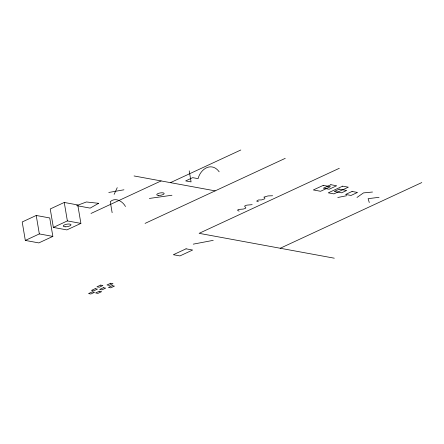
<?xml version="1.0" encoding="UTF-8"?>
<svg xmlns="http://www.w3.org/2000/svg" width="444" height="444" viewBox="0 0 444 444"><rect width="100%" height="100%" fill="white"/><g stroke="black" fill="none" stroke-linecap="round" stroke-linejoin="round"><path stroke-width="0.67" d="M114.136 194.361L117.238 187.662M356.976 197.452L363.492 192.896L372.499 192.03M36.219 215.468L22.2 221.972L25.319 240.426L38.839 242.907L52.853 236.402L49.734 217.954L36.219 215.468L39.338 233.921L52.853 236.402M64.252 202.458L50.233 208.963L53.358 227.417L66.872 229.903L80.891 223.399L77.767 204.945L64.252 202.458L67.371 220.912L80.891 223.399M25.319 240.426L39.338 233.921M53.358 227.417L67.371 220.912M91.003 213.447L161.089 180.924M170.446 182.645L240.815 149.994M145.066 223.393L285.242 158.347M339.305 168.293L199.128 233.333L334.288 258.192M280.225 248.252L421.8 182.556M337.756 197.491L346.753 195.704M193.262 244.145L213.231 240.348M108.78 192.463L123.948 189.804M149.367 198.44L171.961 195.238M379.043 197.319L368.126 198.668L369.28 202.553M272.599 195.743L268.065 195.915L263.869 197.119L265.001 197.93L264.552 198.89L261.56 199.911L258.436 199.978L256.671 201.115L258.369 201.754M252.159 204.656L246.919 205.139A3.23 1.021 -9.6 0 0 246.198 205.333L244.983 205.85A2.353 0.744 -9.6 0 0 244.627 206.16L245.832 207.853A1.998 0.633 -9.6 0 1 245.654 208.108L245.304 208.341A3.402 1.077 -9.6 0 1 243.889 208.885L243.689 208.941A2.797 0.882 -9.6 0 1 242.824 209.107L238.667 209.424A1.082 0.344 -9.6 0 0 238.323 209.535L237.629 210.095A2.636 0.833 -9.6 0 0 237.596 210.278L239.127 211.2M134.06 175.957L215.151 190.87M219.186 171.806C211.749 161.627 200.638 168.659 198.085 178.649L192.679 177.656L185.67 180.908L191.075 181.901L189.205 170.829M125.491 206.51C122.661 201.299 115.529 196.975 110.267 201.632L112.138 212.704M98.612 203.313L90.154 208.114L76.64 205.628L86.402 201.976L98.612 203.313M100.638 285.104L96.942 286.818L99.223 287.24L102.919 285.525L100.638 285.104M95.171 288.694L91.475 290.409L93.756 290.831L97.447 289.116L95.171 288.694M110.689 283.244L106.993 284.959L109.274 285.375L112.97 283.661L110.689 283.244M92.263 291.869L88.567 293.584L90.848 294.006L94.544 292.291L92.263 291.869M186.053 248.823L173.36 254.717L179.925 255.922L192.618 250.033L186.053 248.823M323.226 185.376L313.364 189.954L320.568 191.281L330.43 186.702L323.226 185.376M103.374 287.712L99.678 289.427L101.959 289.843L105.655 288.128L103.374 287.712M99.334 291.236L95.638 292.951L97.919 293.367L101.615 291.653L99.334 291.236M112.166 285.697L108.469 287.412L110.75 287.834L114.447 286.119L112.166 285.697M330.885 184.715L323.387 188.189L329.137 189.249L336.63 185.77L330.885 184.715M342.685 186.153L328.277 192.84L333.921 193.878L348.329 187.19L342.685 186.153M339.305 189.116L334.288 191.447L341.636 192.796L346.653 190.465L339.305 189.116M352.075 191.458L345.621 194.455L351.032 195.449L357.487 192.452L352.075 191.458M158.68 195.421A3.752 1.182 -9.6 0 0 164.163 193.512A3.752 1.182 -9.6 0 0 158.541 193.362A3.752 1.182 -9.6 0 0 158.68 195.421M65.113 226.79A3.946 1.243 -9.6 0 0 71.018 224.836A3.946 1.243 -9.6 0 0 65.235 224.586A3.946 1.243 -9.6 0 0 65.113 226.79"/></g></svg>
